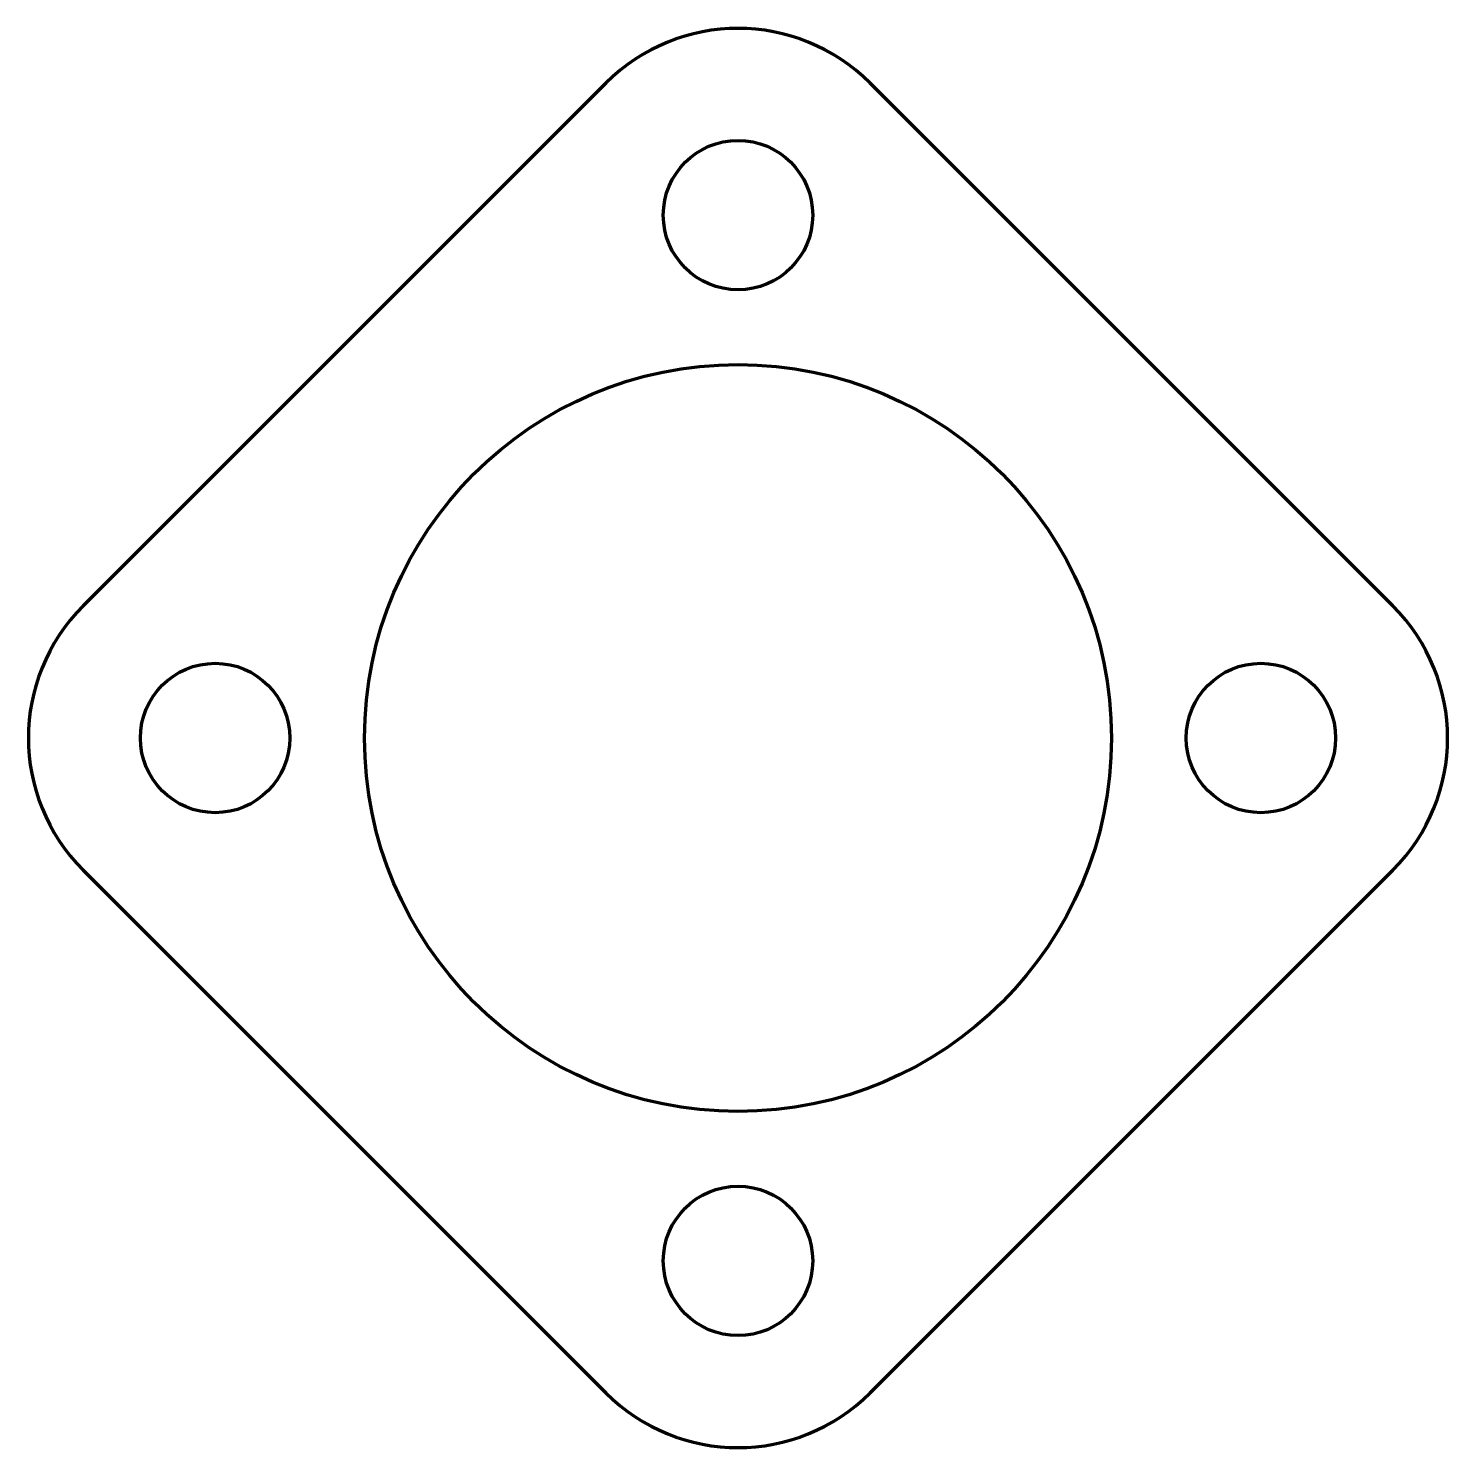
# Model space of a CAD drawing. Header units: millimetres. Extents: x -9.5 to 9.5, y -9.5 to 9.5.
import ezdxf

# ---------------------------------------------------------------- set-up
doc = ezdxf.new("R2010")
doc.units = ezdxf.units.MM
doc.layers.add('1', color=7, linetype='Continuous', true_color=0xffffff)

msp = doc.modelspace()

# ---------------------------------------------------------------- linework, layer by layer
at = {"layer": '1', "color": 173, "linetype": 'Continuous', "lineweight": 70}
for p, q in [((-1.767767, 8.767767), (-8.767767, 1.767767)), ((8.767767, 1.767767), (1.767767, 8.767767)), ((-8.767767, -1.767767), (-1.767767, -8.767767)), ((1.767767, -8.767767), (8.767767, -1.767767))]:
    msp.add_line(p, q, dxfattribs=at)
for centre, radius in [((0, 7), 1), ((0, 0), 5), ((-7, 0), 1), ((7, 0), 1), ((0, -7), 1)]:
    msp.add_circle(centre, radius, dxfattribs=at)
for centre, start, end in [((0, 7), 45, 135), ((-7, 0), 135, 225), ((7, 0), 315, 45), ((0, -7), 225, 315)]:
    msp.add_arc(centre, 2.5, start, end, dxfattribs=at)

doc.saveas('drawing.dxf')
